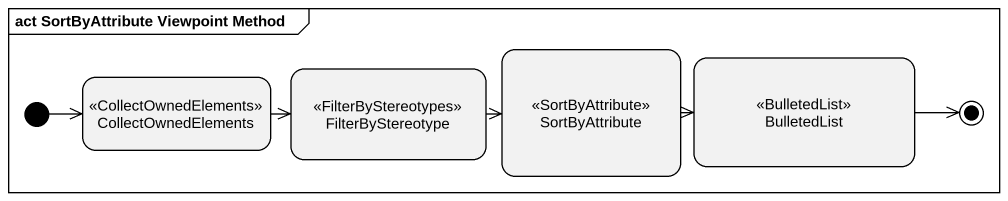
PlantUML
@startuml
mainframe act SortByAttribute Viewpoint Method
hide empty description
state CollectOwnedElements <<CollectOwnedElements>>
state FilterByStereotype <<FilterByStereotypes>>
state SortByAttribute <<SortByAttribute>>
state BulletedList <<BulletedList>>
[*] -right-> CollectOwnedElements
CollectOwnedElements -right-> FilterByStereotype
FilterByStereotype -right-> SortByAttribute
SortByAttribute -right-> BulletedList
BulletedList -right-> [*]
@enduml
